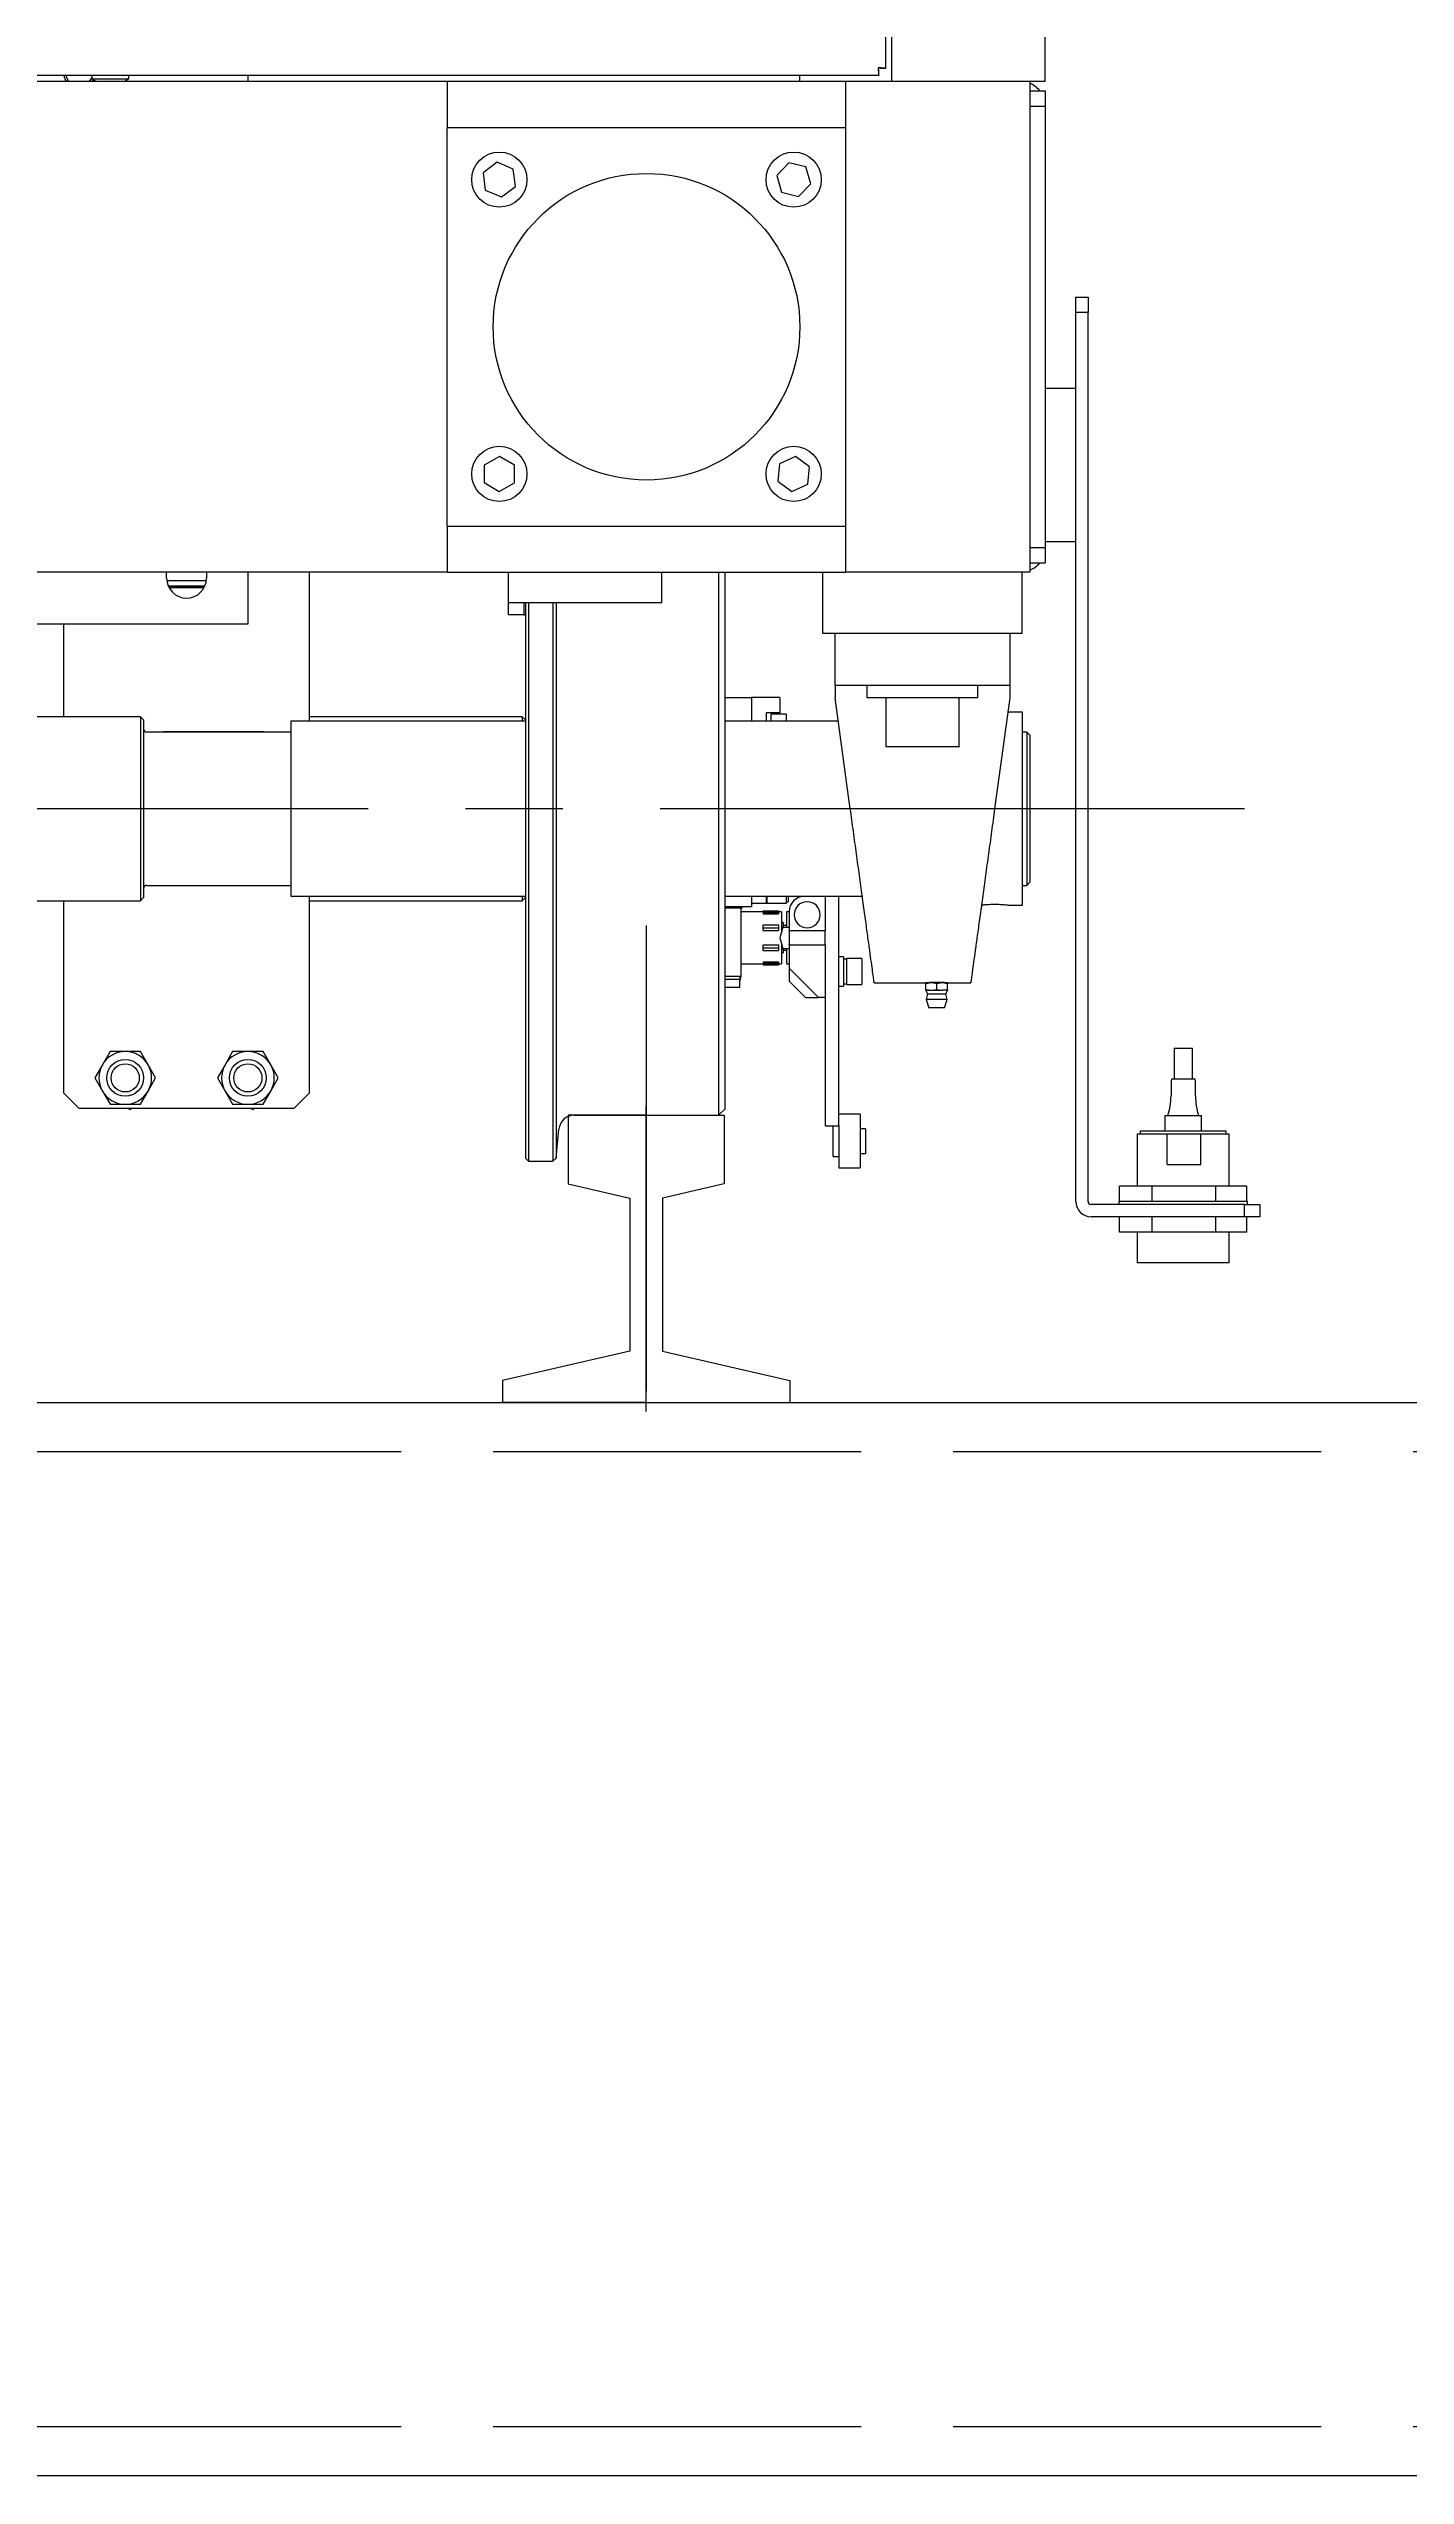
# Model space of a CAD drawing. Header units: millimetres. Extents: x 163705 to 1616509, y 81827 to 302547.
# Drawn here: x 1454791 to 1455233, y 145710 to 146501 of the extents above; entities that cross this region are included whole.
import ezdxf

# ---------------------------------------------------------------- set-up
doc = ezdxf.new("R2010")
doc.units = ezdxf.units.MM
doc.header["$LTSCALE"] = 10
doc.linetypes.add('ACAD_ISO02W100', pattern=[15, 12, -3])
doc.linetypes.add('CENTER2', pattern=[28.575, 19.05, -3.175, 3.175, -3.175])
for name, color, linetype, lineweight in [('1-中心线', 1, 'CENTER2', 0), ('1-虚线', 8, 'ACAD_ISO02W100', 0), ('1-设备轮廓', 2, 'Continuous', 18), ('1-钢构', 6, 'Continuous', 0)]:
    doc.layers.add(name, color=color, linetype=linetype, lineweight=lineweight)
doc.styles.get("Standard").update_dxf_attribs({"font": 'arial.ttf'})

# ---------------------------------------------------------------- blocks, each defined once
blk = doc.blocks.new('*U885')
for p, q in [((0, 350), (6550, 350)), ((0, 0), (6550, 0))]:
    blk.add_line(p, q)
at = {"layer": '1-虚线'}
for p, q in [((0, 334), (6550, 334)), ((0, 16), (6550, 16))]:
    blk.add_line(p, q, dxfattribs=at)
blk = doc.blocks.new('G$CC7A13224')
for p, q in [((1365.43, 427.2), (1365.43, 1122.2)), ((1315.43, 427.2), (1315.43, 1077.2)), ((1313.43, 431.41), (1313.43, 1074.99)), ((1311.22, 429.2), (157.64, 429.2)), ((1054.58, 429.2), (1054.58, 428.08)), ((1054.58, 428.08), (1056.1, 427.2)), ((1054.58, 428.08), (1066.58, 428.08)), ((1065.07, 427.2), (1066.58, 428.08)), ((1066.58, 428.08), (1066.58, 429.2)), ((1105.43, 429.2), (1105.43, 427.2)), ((1285.43, 427.2), (1285.43, 429.2)), ((1311.22, 429.2), (1311.22, 430.7)), ((1313.43, 431.41), (1311.93, 431.41)), ((1170.43, 427.2), (300.43, 427.2)), ((1170.43, 427.2), (1170.43, 412.2)), ((1300.43, 427.2), (1170.43, 427.2)), ((1315.43, 427.2), (1300.43, 427.2)), ((1300.43, 412.2), (1300.43, 427.2)), ((1323.43, 427.2), (1315.43, 427.2)), ((1357.43, 427.2), (1323.43, 427.2)), ((1365.43, 427.2), (1357.43, 427.2)), ((1360.43, 427.2), (1360.43, 419.2)), ((1360.43, 424.2), (1365.43, 424.2)), ((1365.43, 424.2), (1365.43, 419.2)), ((1170.43, 412.2), (1300.43, 412.2)), ((1170.43, 282.2), (1170.43, 412.2)), ((1300.43, 282.2), (1300.43, 412.2)), ((1360.43, 419.2), (1360.43, 275.2)), ((1360.43, 419.2), (1365.43, 419.2)), ((1365.43, 419.2), (1365.43, 275.2)), ((1186.74, 400.87), (1182.17, 397.44)), ((1182.17, 397.44), (1182.86, 391.77)), ((1192, 398.63), (1186.74, 400.87)), ((1192.69, 392.96), (1192, 398.63)), ((1281.85, 400.69), (1277.88, 396.58)), ((1277.88, 396.58), (1279.46, 391.09)), ((1287.4, 399.32), (1281.85, 400.69)), ((1288.98, 393.82), (1287.4, 399.32)), ((1182.86, 391.77), (1188.12, 389.53)), ((1188.12, 389.53), (1192.69, 392.96)), ((1279.46, 391.09), (1285.01, 389.71)), ((1285.01, 389.71), (1288.98, 393.82)), ((1375.43, 356.9), (1379.43, 356.9)), ((1375.43, 351.9), (1375.43, 356.9)), ((1379.43, 356.9), (1379.43, 351.9)), ((1379.43, 351.9), (1375.43, 351.9)), ((1375.43, 61.9), (1375.43, 351.9)), ((1379.43, 61.9), (1379.43, 351.9)), ((1365.43, 327.2), (1375.43, 327.2)), ((1375.43, 277.2), (1375.43, 327.2)), ((1182.5, 302.09), (1182.46, 296.38)), ((1187.47, 304.92), (1182.5, 302.09)), ((1192.4, 302.03), (1187.47, 304.92)), ((1192.36, 296.31), (1192.4, 302.03)), ((1278.79, 302.54), (1278.22, 296.85)), ((1284, 304.89), (1278.79, 302.54)), ((1288.64, 301.55), (1284, 304.89)), ((1288.07, 295.86), (1288.64, 301.55)), ((1182.46, 296.38), (1187.39, 293.49)), ((1187.39, 293.49), (1192.36, 296.31)), ((1278.22, 296.85), (1282.86, 293.51)), ((1282.86, 293.51), (1288.07, 295.86)), ((1170.43, 282.2), (1300.43, 282.2)), ((1170.43, 282.2), (1170.43, 267.2)), ((1300.43, 267.2), (1300.43, 282.2)), ((1365.43, 277.2), (1375.43, 277.2)), ((1360.43, 275.2), (1360.43, 267.2)), ((1360.43, 275.2), (1365.43, 275.2)), ((1360.43, 270.2), (1365.43, 270.2)), ((1365.43, 275.2), (1365.43, 270.2)), ((1170.43, 267.2), (300.43, 267.2)), ((1078.93, 265.2), (1078.93, 267.2)), ((1078.97, 264.49), (1091.89, 264.49)), ((1079.42, 262.74), (1091.45, 262.74)), ((1091.2, 262.21), (1079.66, 262.21)), ((1079.66, 262.2), (1091.2, 262.2)), ((1091.93, 267.2), (1091.93, 265.2)), ((1105.43, 267.2), (1105.43, 250.2)), ((1125.43, 267.2), (1125.43, 218.5)), ((1170.43, 267.2), (1300.43, 267.2)), ((1190.43, 257.2), (1190.43, 267.2)), ((1240.43, 257.2), (1240.43, 267.2)), ((1258.93, 267.2), (1258.93, 90)), ((1260.93, 267.2), (1260.93, 92)), ((1292.93, 247.2), (1292.93, 267.2)), ((1360.43, 267.2), (1300.43, 267.2)), ((1357.93, 247.2), (1357.93, 267.2)), ((1190.43, 253.2), (1190.43, 257.2)), ((1240.43, 257.2), (1190.43, 257.2)), ((1195.43, 257.2), (1195.43, 253.2)), ((1195.93, 257.2), (1195.93, 76)), ((1196.93, 257.2), (1196.93, 75)), ((1204.93, 257.2), (1204.93, 75)), ((1206.02, 257.2), (1206.02, 76)), ((1105.43, 250.2), (855.43, 250.2)), ((1045.43, 220), (1045.43, 250.2)), ((1195.43, 253.2), (1190.43, 253.2)), ((1195.43, 253.2), (1195.93, 253.2)), ((1357.93, 247.2), (1292.93, 247.2)), ((1296.93, 230.2), (1296.93, 247.2)), ((1353.93, 247.2), (1353.93, 230.2)), ((1306.93, 230.2), (1296.93, 230.2)), ((1296.93, 230.2), (1296.93, 226.2)), ((1343.93, 230.2), (1306.93, 230.2)), ((1307.43, 226.2), (1307.43, 230.2)), ((1343.43, 226.2), (1343.43, 230.2)), ((1353.93, 230.2), (1343.93, 230.2)), ((1353.93, 230.2), (1353.93, 226.2)), ((1260.93, 226.3), (1269.63, 226.3)), ((1269.63, 226.3), (1269.63, 222.3)), ((1278.93, 226.3), (1269.63, 226.3)), ((1269.63, 222.3), (1269.63, 218.5)), ((1278.93, 226.3), (1278.93, 221.3)), ((1301.89, 190), (1296.93, 226.2)), ((1343.43, 226.2), (1307.43, 226.2)), ((1313.43, 226.2), (1313.43, 210.3)), ((1337.43, 210.3), (1337.43, 226.2)), ((1353.93, 226.2), (1348.97, 190)), ((1070.43, 220), (275.93, 220)), ((1071.43, 219), (1070.43, 220)), ((1070.43, 220), (1070.43, 160)), ((1071.43, 219), (1071.43, 161)), ((1119.43, 215), (1072.43, 215)), ((1109.93, 215.11), (1078.93, 215.11)), ((1195.93, 218.5), (1119.43, 218.5)), ((1119.43, 218.5), (1119.43, 161.5)), ((1194.93, 220), (1125.43, 220)), ((1195.93, 219), (1194.93, 220)), ((1194.93, 220), (1194.93, 218.5)), ((1297.99, 218.5), (1260.93, 218.5)), ((1278.93, 221.3), (1274.43, 221.3)), ((1274.43, 221.3), (1274.43, 220.8)), ((1274.43, 220.8), (1274.43, 218.5)), ((1280.93, 220.8), (1275.93, 220.8)), ((1275.93, 220.8), (1275.93, 218.5)), ((1280.93, 220.8), (1280.93, 218.5)), ((1358.03, 221.5), (1353.29, 221.5)), ((1358.03, 158.5), (1358.03, 221.5)), ((1359.43, 215), (1358.03, 215)), ((1360.43, 214), (1359.43, 215)), ((1359.43, 215), (1359.43, 165)), ((1360.43, 214), (1360.43, 166)), ((1337.33, 210.2), (1313.53, 210.2)), ((275.93, 160), (1070.43, 160)), ((1045.43, 97.2), (1045.43, 160)), ((1070.43, 160), (1071.43, 161)), ((1072.43, 165), (1119.43, 165)), ((1119.43, 161.5), (1195.93, 161.5)), ((1125.43, 161.5), (1125.43, 97.2)), ((1125.43, 160), (1194.93, 160)), ((1194.93, 161.5), (1194.93, 160)), ((1194.93, 160), (1195.93, 161)), ((1260.93, 161.5), (1305.93, 161.5)), ((1269.63, 161.5), (1269.63, 158)), ((1274.43, 159.1), (1269.63, 159.1)), ((1274.43, 161.5), (1274.43, 161.1)), ((1274.43, 161.1), (1274.43, 159.1)), ((1274.63, 159.3), (1274.43, 159.3)), ((1274.63, 161.5), (1274.63, 161.1)), ((1274.63, 161.1), (1274.63, 159.1)), ((1280.93, 159.1), (1274.63, 159.1)), ((1280.93, 161.5), (1280.93, 161.1)), ((1280.93, 161.1), (1280.93, 159.1)), ((1280.93, 159.6), (1281.63, 159.6)), ((1281.63, 161.5), (1281.63, 159.6)), ((1293.73, 161.4), (1286.93, 161.4)), ((1293.73, 161.5), (1293.73, 161.4)), ((1293.73, 161.4), (1293.73, 150.23)), ((1298.13, 86.59), (1298.13, 161.5)), ((1354.02, 158.5), (1358.03, 158.5)), ((1358.03, 165), (1359.43, 165)), ((1359.43, 165), (1360.43, 166)), ((1269.63, 158), (1260.93, 158)), ((1266.63, 157.6), (1260.93, 157.6)), ((1266.23, 157.6), (1266.23, 135.3)), ((1273.43, 156.4), (1266.23, 156.4)), ((1266.63, 157.6), (1266.63, 158)), ((1273.43, 156.7), (1273.43, 156.39)), ((1273.43, 156.7), (1278.43, 156.7)), ((1273.43, 156.39), (1278.43, 156.39)), ((1273.43, 156.34), (1273.43, 156)), ((1273.43, 156.34), (1278.43, 156.34)), ((1273.43, 156), (1278.43, 156)), ((1273.43, 156), (1273.43, 155.7)), ((1273.43, 155.7), (1278.43, 155.7)), ((1273.43, 152.1), (1278.43, 152.1)), ((1273.43, 151.19), (1273.43, 152.1)), ((1273.43, 151.19), (1278.43, 151.19)), ((1273.43, 150.23), (1273.43, 151.19)), ((1278.43, 156.7), (1278.43, 156.39)), ((1279.43, 156.4), (1278.43, 156.4)), ((1278.43, 156.34), (1278.43, 156)), ((1278.43, 156), (1278.43, 155.7)), ((1278.43, 152.1), (1278.43, 151.19)), ((1278.43, 151.19), (1278.43, 150.23)), ((1279.93, 151.4), (1278.93, 147.9)), ((1279.43, 156.4), (1279.43, 149.65)), ((1279.99, 152.85), (1279.43, 152.85)), ((1279.93, 151.4), (1281.93, 151.4)), ((1279.99, 152.85), (1279.99, 151.4)), ((1281.13, 151.9), (1279.99, 151.9)), ((1281.93, 156.4), (1281.13, 156.4)), ((1281.13, 156.4), (1281.13, 151.4)), ((1281.93, 156.4), (1281.93, 150.23)), ((1273.43, 150.23), (1278.43, 150.23)), ((1273.43, 145.57), (1278.43, 145.57)), ((1273.43, 144.62), (1273.43, 145.57)), ((1273.43, 144.62), (1278.43, 144.62)), ((1273.43, 143.71), (1273.43, 144.62)), ((1273.43, 143.71), (1278.43, 143.71)), ((1278.43, 145.57), (1278.43, 144.62)), ((1278.43, 144.62), (1278.43, 143.71)), ((1278.93, 147.9), (1279.93, 144.4)), ((1279.43, 146.15), (1279.43, 139.4)), ((1279.43, 142.95), (1279.99, 142.95)), ((1279.93, 144.4), (1281.93, 144.4)), ((1279.99, 144.4), (1279.99, 142.95)), ((1279.99, 143.9), (1281.13, 143.9)), ((1281.13, 144.4), (1281.13, 139.4)), ((1281.93, 150.23), (1293.73, 150.23)), ((1281.93, 150.09), (1281.93, 150.23)), ((1281.93, 150.09), (1281.93, 145.72)), ((1281.93, 145.57), (1281.93, 145.72)), ((1281.93, 145.57), (1293.73, 145.57)), ((1281.93, 145.57), (1281.93, 138)), ((1293.73, 145.57), (1293.73, 150.23)), ((1293.73, 145.57), (1293.73, 128.4)), ((1262.93, 135.3), (1260.93, 135.3)), ((1266.23, 135.3), (1262.93, 135.3)), ((1266.03, 134.3), (1266.03, 135.3)), ((1266.23, 139.4), (1273.43, 139.4)), ((1266.23, 135.3), (1266.23, 135.2)), ((1273.43, 140.1), (1278.43, 140.1)), ((1273.43, 140.1), (1273.43, 139.8)), ((1273.43, 139.8), (1278.43, 139.8)), ((1273.43, 139.8), (1273.43, 139.46)), ((1273.43, 139.46), (1278.43, 139.46)), ((1273.43, 139.42), (1278.43, 139.42)), ((1273.43, 139.42), (1273.43, 139.1)), ((1273.43, 139.1), (1278.43, 139.1)), ((1278.43, 140.1), (1278.43, 139.8)), ((1278.43, 139.8), (1278.43, 139.46)), ((1278.43, 139.42), (1278.43, 139.1)), ((1278.43, 139.4), (1279.43, 139.4)), ((1281.13, 139.4), (1281.93, 139.4)), ((1291.53, 128.4), (1281.93, 138)), ((1299.63, 141.65), (1298.13, 141.65)), ((1299.63, 141.65), (1299.63, 136.9)), ((1300.63, 140.9), (1299.63, 140.9)), ((1299.63, 136.9), (1299.63, 132.15)), ((1305.63, 141.15), (1300.63, 141.15)), ((1300.63, 141.15), (1300.63, 136.9)), ((1300.63, 136.9), (1300.63, 132.65)), ((1305.63, 141.15), (1305.63, 136.9)), ((1305.63, 136.9), (1305.63, 132.65)), ((1266.03, 134.3), (1260.93, 134.3)), ((1265.83, 131.7), (1260.93, 131.7)), ((1265.83, 131.7), (1265.83, 134.3)), ((1281.93, 133.8), (1287.33, 128.4)), ((1293.73, 128.4), (1291.53, 128.4)), ((1293.73, 128.4), (1293.73, 86.59)), ((1298.13, 132.15), (1299.63, 132.15)), ((1299.63, 132.9), (1300.63, 132.9)), ((1300.63, 132.65), (1305.63, 132.65)), ((1309.68, 133.2), (1326.57, 133.2)), ((1328.32, 133.2), (1326.57, 132.89)), ((1328.32, 133.2), (1326.57, 133.2)), ((1326.57, 132.89), (1326.57, 133.2)), ((1326.57, 131.08), (1326.57, 132.89)), ((1326.57, 131.08), (1328.32, 130.76)), ((1326.57, 130.76), (1326.57, 131.08)), ((1326.57, 130.76), (1327.11, 129.55)), ((1326.57, 130.76), (1328.32, 130.76)), ((1327.11, 129.55), (1326.61, 127.8)), ((1326.61, 127.8), (1327.51, 125.1)), ((1333.53, 127.8), (1326.61, 127.8)), ((1333.03, 129.55), (1327.11, 129.55)), ((1330.07, 132.89), (1328.32, 133.2)), ((1331.82, 133.2), (1328.32, 133.2)), ((1328.32, 130.76), (1330.07, 131.08)), ((1328.32, 130.76), (1331.82, 130.76)), ((1331.82, 133.2), (1330.07, 132.89)), ((1330.07, 131.08), (1330.07, 132.89)), ((1330.07, 131.08), (1331.82, 130.76)), ((1333.57, 132.89), (1331.82, 133.2)), ((1333.57, 133.2), (1331.82, 133.2)), ((1331.82, 130.76), (1333.57, 131.08)), ((1333.57, 130.76), (1331.82, 130.76)), ((1332.63, 125.1), (1333.53, 127.8)), ((1333.03, 129.55), (1333.57, 130.76)), ((1333.53, 127.8), (1333.03, 129.55)), ((1333.57, 133.2), (1341.18, 133.2)), ((1333.57, 133.2), (1333.57, 132.89)), ((1333.57, 131.08), (1333.57, 132.89)), ((1333.57, 131.08), (1333.57, 130.76)), ((1332.63, 125.1), (1327.51, 125.1)), ((1407.48, 111.9), (1407.48, 101.9)), ((1407.48, 111.9), (1410.53, 111.9)), ((1410.53, 111.9), (1413.48, 111.9)), ((1413.48, 101.9), (1413.48, 111.9)), ((1057.99, 106.5), (1055.51, 102.2)), ((1060.47, 110.8), (1057.99, 106.5)), ((1065.43, 110.8), (1060.47, 110.8)), ((1072.87, 106.5), (1070.39, 110.8)), ((1075.36, 102.2), (1072.87, 106.5)), ((1097.99, 106.5), (1095.51, 102.2)), ((1100.47, 110.8), (1097.99, 106.5)), ((1105.43, 110.8), (1100.47, 110.8)), ((1112.87, 106.5), (1110.39, 110.8)), ((1115.36, 102.2), (1112.87, 106.5)), ((1045.43, 97.2), (1050.43, 92.2)), ((1055.51, 102.2), (1057.99, 97.9)), ((1057.99, 97.9), (1060.47, 93.61)), ((1070.39, 93.61), (1072.87, 97.9)), ((1072.87, 97.9), (1075.36, 102.2)), ((1095.51, 102.2), (1097.99, 97.9)), ((1097.99, 97.9), (1100.47, 93.61)), ((1110.39, 93.61), (1112.87, 97.9)), ((1112.87, 97.9), (1115.36, 102.2)), ((1120.43, 92.2), (1125.43, 97.2)), ((1406.48, 101.4), (1406.48, 96.3)), ((1406.98, 101.9), (1410.54, 101.9)), ((1410.54, 101.9), (1413.98, 101.9)), ((1414.48, 96.3), (1414.48, 101.4)), ((1120.43, 92.2), (1050.43, 92.2)), ((1060.47, 93.61), (1065.43, 93.61)), ((1066.41, 92.21), (1067.11, 91.94)), ((1067.11, 91.94), (1067.42, 92.2)), ((1100.47, 93.61), (1105.43, 93.61)), ((1106.41, 92.21), (1107.11, 91.94)), ((1107.11, 91.94), (1107.42, 92.2)), ((1211.82, 90), (1258.93, 90)), ((1258.93, 90), (1260.93, 92)), ((1305.13, 90.34), (1298.13, 90.34)), ((1305.13, 90.34), (1305.13, 81.59)), ((1404.46, 89.9), (1404.46, 84.9)), ((1404.46, 89.9), (1410.57, 89.9)), ((1410.57, 89.9), (1416.46, 89.9)), ((1416.46, 84.9), (1416.46, 89.9)), ((1206.02, 76), (1206.84, 85.44)), ((1293.73, 86.59), (1298.13, 86.59)), ((1296.33, 81.59), (1296.33, 86.59)), ((1296.33, 76.59), (1296.33, 81.59)), ((1298.13, 86.59), (1298.13, 81.59)), ((1298.13, 81.59), (1298.13, 72.84)), ((1306.83, 85.59), (1305.13, 85.59)), ((1305.13, 81.59), (1305.13, 72.84)), ((1306.83, 85.59), (1306.83, 81.59)), ((1306.83, 81.59), (1306.83, 77.59)), ((1395.43, 83.9), (1395.43, 66.9)), ((1395.43, 83.9), (1405.19, 83.9)), ((1396.43, 84.9), (1396.43, 83.9)), ((1396.43, 84.9), (1410.69, 84.9)), ((1405.19, 73.9), (1405.19, 83.9)), ((1405.19, 83.9), (1409.57, 83.9)), ((1409.57, 83.9), (1410.69, 83.9)), ((1410.69, 84.9), (1424.43, 84.9)), ((1410.69, 83.9), (1411.8, 83.9)), ((1411.8, 83.9), (1416.19, 83.9)), ((1416.19, 73.9), (1416.19, 83.9)), ((1416.19, 83.9), (1425.43, 83.9)), ((1424.43, 83.9), (1424.43, 84.9)), ((1425.43, 66.9), (1425.43, 83.9)), ((1195.93, 76), (1196.93, 75)), ((1196.93, 75), (1204.93, 75)), ((1204.93, 75), (1206.02, 76)), ((1296.33, 76.59), (1298.13, 76.59)), ((1298.13, 72.84), (1305.13, 72.84)), ((1305.13, 77.59), (1306.83, 77.59)), ((1405.19, 73.9), (1410.71, 73.9)), ((1410.71, 73.9), (1416.19, 73.9)), ((1389.65, 61.9), (1389.65, 66.9)), ((1400.37, 66.9), (1389.65, 66.9)), ((1400.37, 61.9), (1400.37, 66.9)), ((1421.15, 66.9), (1400.37, 66.9)), ((1421.15, 61.9), (1421.15, 66.9)), ((1431.21, 66.9), (1421.15, 66.9)), ((1431.21, 61.9), (1431.21, 66.9)), ((1430.43, 60.9), (1380.43, 60.9)), ((1430.43, 56.9), (1380.43, 56.9)), ((1389.43, 61.9), (1389.43, 60.9)), ((1410.82, 61.9), (1389.43, 61.9)), ((1389.65, 51.9), (1389.65, 56.9)), ((1400.37, 51.9), (1400.37, 56.9)), ((1431.43, 61.9), (1410.82, 61.9)), ((1421.15, 51.9), (1421.15, 56.9)), ((1430.43, 56.9), (1430.43, 60.9)), ((1430.43, 60.9), (1435.43, 60.9)), ((1435.43, 56.9), (1430.43, 56.9)), ((1431.21, 51.9), (1431.21, 56.9)), ((1431.43, 60.9), (1431.43, 61.9)), ((1435.43, 60.9), (1435.43, 56.9)), ((1400.37, 51.9), (1389.65, 51.9)), ((1395.43, 51.9), (1395.43, 41.9)), ((1421.15, 51.9), (1400.37, 51.9)), ((1431.21, 51.9), (1421.15, 51.9)), ((1425.43, 41.9), (1425.43, 51.9)), ((1410.71, 41.9), (1395.43, 41.9)), ((1425.43, 41.9), (1410.71, 41.9))]:
    blk.add_line(p, q)
at = {"flags": 128}
blk.add_lwpolyline([(1054.96, 427.86), (1054.6, 427.26), (1054.55, 427.2)], dxfattribs=at)
for centre, radius in [((1187.43, 395.2), 9), ((1283.43, 395.2), 9), ((1235.43, 347.2), 50), ((1187.43, 299.2), 9), ((1283.43, 299.2), 9), ((1065.43, 102.2), 6), ((1065.43, 102.2), 4.6), ((1105.43, 102.2), 6), ((1105.43, 102.2), 4.6)]:
    blk.add_circle(centre, radius)
for centre, radius, start, end in [((1050.43, 430.2), 5.1, 191.30773, 216.03188), ((1050.43, 430.2), 4.48, 192.88473, 221.98769), ((1050.43, 430.2), 4.48, 318.01231, 337.83393), ((1357.43, 419.2), 8, 38.68219, 67.97569), ((1357.43, 275.2), 8, 292.02431, 321.31781), ((1085.43, 265.2), 6.5, 180, 0), ((1072.43, 216), 1, 180, 270), ((1313.53, 210.3), 0.1, 180, 270), ((1337.33, 210.3), 0.1, 270, 0), ((1072.43, 164), 1, 90, 180), ((1286.93, 156.4), 5, 90, 180), ((1287.83, 155.4), 4.25, 90, 270), ((1287.83, 155.4), 4.25, 270, 90), ((1263.23, 135.2), 3, 330.07357, 0), ((1065.43, 102.2), 8.6, 150, 210), ((1065.43, 102.2), 8.6, 90, 150), ((1065.43, 102.2), 8.6, 30, 90), ((1065.43, 102.2), 8.6, 330, 30), ((1105.43, 102.2), 8.6, 150, 210), ((1105.43, 102.2), 8.6, 90, 150), ((1105.43, 102.2), 8.6, 30, 90), ((1105.43, 102.2), 8.6, 330, 30), ((1065.43, 102.2), 8.6, 210, 270), ((1065.43, 102.2), 8.6, 270, 330), ((1105.43, 102.2), 8.6, 210, 270), ((1105.43, 102.2), 8.6, 270, 330), ((1385.5, 96.3), 20.98, 342.23868, 0), ((1406.98, 101.4), 0.5, 90, 180), ((1413.98, 101.4), 0.5, 0, 90), ((1435.46, 96.3), 20.98, 180, 197.76132), ((1211.82, 85), 5, 90, 175), ((1380.43, 61.9), 5, 180, 270), ((1380.43, 61.9), 1, 180, 270)]:
    blk.add_arc(centre, radius, start, end)
for points in [[(1310.93, 431.7), (1310.95, 431.37), (1311, 430.72), (1311.08, 429.89), (1311.15, 429.31), (1311.2, 429.24), (1311.22, 429.2)], [(1313.43, 431.41), (1313.39, 431.43), (1313.32, 431.48), (1312.74, 431.55), (1311.91, 431.63), (1311.26, 431.68), (1310.93, 431.7)], [(1311.93, 431.41), (1311.92, 431.43), (1311.89, 431.48), (1311.65, 431.55), (1311.32, 431.63), (1311.06, 431.68), (1310.93, 431.7)], [(1310.93, 431.7), (1310.95, 431.57), (1311, 431.31), (1311.08, 430.98), (1311.15, 430.75), (1311.2, 430.72), (1311.22, 430.7)]]:
    blk.add_open_spline(points, degree=3)
for points, knots in [([(1078.93, 215.11), (1078.67, 215.11), (1078.24, 215.1), (1077.83, 215.03), (1077.67, 215)], [0, 0, 0, 0, 0.621842, 1, 1, 1, 1]), ([(1111.22, 215), (1110.89, 215.05), (1110.46, 215.11), (1110.03, 215.11), (1109.93, 215.11)], [0, 0, 0, 0, 0.769524, 1, 1, 1, 1]), ([(1309.68, 133.2), (1309.67, 133.29), (1309.64, 133.48), (1309.43, 134.99), (1309.11, 137.37), (1308.66, 140.67), (1308.09, 144.81), (1307.41, 149.73), (1306.65, 155.33), (1305.8, 161.52), (1304.88, 168.21), (1303.91, 175.26), (1302.91, 182.57), (1302.23, 187.52), (1301.89, 190)], [0, 0, 0, 0, 0.082917, 0.165953, 0.248953, 0.332014, 0.415258, 0.498523, 0.581866, 0.665409, 0.748955, 0.832561, 0.916311, 1, 1, 1, 1]), ([(1348.97, 190), (1348.63, 187.52), (1347.95, 182.57), (1346.95, 175.26), (1345.98, 168.21), (1345.06, 161.52), (1344.21, 155.33), (1343.45, 149.73), (1342.77, 144.81), (1342.2, 140.67), (1341.75, 137.37), (1341.43, 134.99), (1341.22, 133.48), (1341.19, 133.29), (1341.18, 133.2)], [0, 0, 0, 0, 0.083689, 0.167439, 0.251045, 0.334591, 0.418134, 0.501477, 0.584742, 0.667986, 0.751047, 0.834047, 0.917083, 1, 1, 1, 1]), ([(1344.66, 158.58), (1344.73, 158.59), (1344.95, 158.62), (1345.71, 158.7), (1347.07, 158.81), (1348.97, 158.86), (1350.86, 158.82), (1352.26, 158.71), (1353.12, 158.62), (1353.63, 158.56), (1353.93, 158.52), (1354.06, 158.5), (1354.03, 158.5), (1354.02, 158.5)], [0, 0, 0, 0, 0.035102, 0.109223, 0.256715, 0.404084, 0.551362, 0.698523, 0.772505, 0.84626, 0.920398, 0.994132, 1, 1, 1, 1]), ([(1281.93, 138), (1281.93, 137.69), (1281.93, 137.07), (1281.93, 136.21), (1281.93, 135.48), (1281.93, 134.68), (1281.93, 134.03), (1281.93, 133.71), (1281.93, 133.8), (1281.93, 133.8)], [0, 0, 0, 0, 0.124841, 0.248971, 0.370331, 0.498486, 0.749179, 0.997248, 1, 1, 1, 1]), ([(1287.42, 128.4), (1287.4, 128.4), (1287.33, 128.4), (1288, 128.4), (1289.34, 128.4), (1290.8, 128.4), (1291.53, 128.4)], [0, 0, 0, 0, 0.120764, 0.413757, 0.705577, 1, 1, 1, 1]), ([(1333.57, 133.2), (1333.52, 133.2), (1333.41, 133.21), (1332.6, 133.26), (1331.45, 133.3), (1330.07, 133.32), (1328.69, 133.3), (1327.54, 133.26), (1326.73, 133.21), (1326.62, 133.2), (1326.57, 133.2)], [0, 0, 0, 0, 0.124989, 0.249982, 0.374973, 0.499958, 0.624948, 0.749943, 0.874931, 1, 1, 1, 1]), ([(1070.39, 110.8), (1070.03, 110.8), (1068.38, 110.8), (1066.72, 110.8), (1065.43, 110.8)], [0, 0, 0, 0, 0.223033, 1, 1, 1, 1]), ([(1110.39, 110.8), (1110.03, 110.8), (1108.38, 110.8), (1106.72, 110.8), (1105.43, 110.8)], [0, 0, 0, 0, 0.223033, 1, 1, 1, 1]), ([(1065.43, 93.61), (1066.72, 93.61), (1068.38, 93.61), (1070.03, 93.61), (1070.39, 93.61)], [0, 0, 0, 0, 0.776967, 1, 1, 1, 1]), ([(1105.43, 93.61), (1106.72, 93.61), (1108.38, 93.61), (1110.03, 93.61), (1110.39, 93.61)], [0, 0, 0, 0, 0.776967, 1, 1, 1, 1])]:
    blk.add_open_spline(points, degree=3, knots=knots)
at = {"layer": '1-中心线'}
for p, q in [((1430.43, 190), (40.43, 190)), ((1235.43, 0), (1235.43, 151.92))]:
    blk.add_line(p, q, dxfattribs=at)
blk = doc.blocks.new('G$CEE156471')
for p, q in [((46.83, 96.66), (21.43, 96.66)), ((21.43, 96.66), (21.43, 74.3)), ((46.83, 96.66), (72.23, 96.66)), ((72.23, 96.66), (72.23, 74.3)), ((21.43, 74.3), (41.47, 69.67)), ((72.23, 74.3), (52.19, 69.67)), ((41.47, 69.67), (41.47, 19.67)), ((52.19, 69.67), (52.19, 19.67)), ((41.47, 19.67), (0, 10.1)), ((52.19, 19.67), (93.66, 10.1)), ((0, 10.1), (0, 3)), ((93.66, 10.1), (93.66, 3)), ((46.83, 3), (0, 3)), ((46.83, 3), (93.66, 3))]:
    blk.add_line(p, q)
at = {"layer": '1-中心线'}
blk.add_line((46.83, 0), (46.83, 99.66), dxfattribs=at)
blk.add_text('HC_SUPERPART', height=0.001).set_placement((46.83, 3))

msp = doc.modelspace()

# ---------------------------------------------------------------- block references
at = {"layer": '1-设备轮廓'}
for name, p in [('G$CC7A13224', (1453750.218, 146063.291)), ('G$CEE156471', (1454938.712, 146056.632))]:
    msp.add_blockref(name, p, dxfattribs=at)
at = {"layer": '1-钢构'}
msp.add_blockref('*U885', (1449985.648, 145709.632), dxfattribs=at)

doc.saveas('drawing.dxf')
